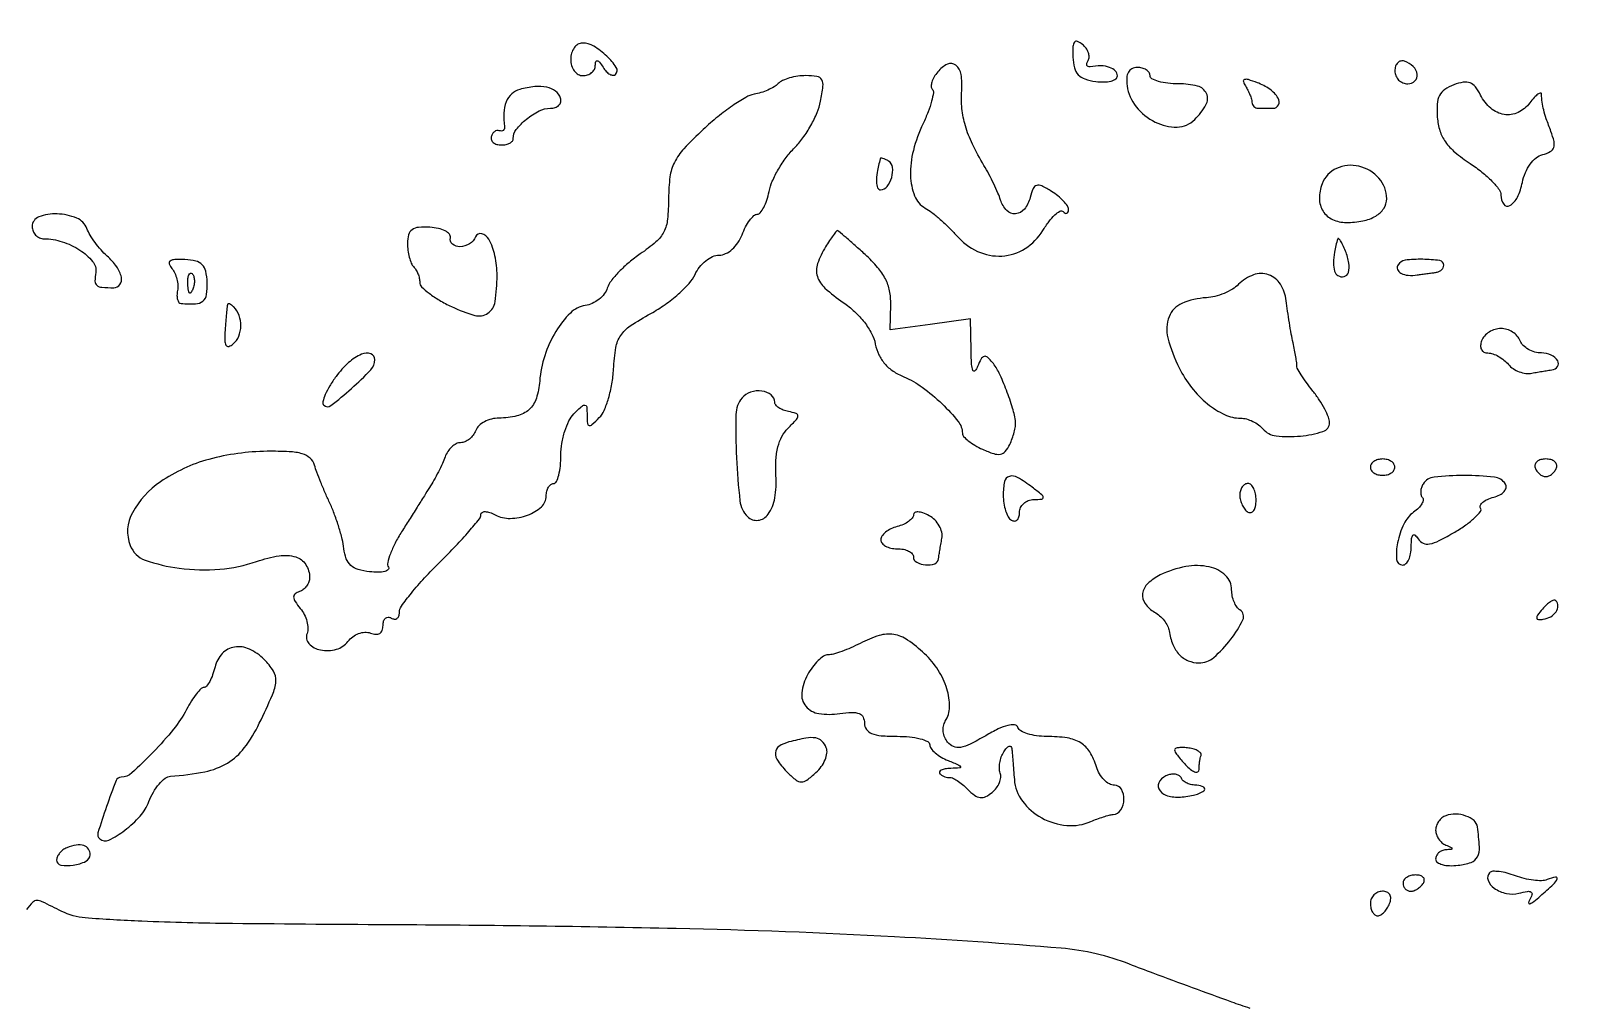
# Model space of a CAD drawing. Extents: x 0 to 5034, y 0 to 2560.
# Drawn here: x 4296.8 to 4486.2, y 2031.4 to 2150.5 of the extents above; entities that cross this region are included whole.
import ezdxf

# ---------------------------------------------------------------- set-up
doc = ezdxf.new("R2010")
doc.units = 0

msp = doc.modelspace()

# ---------------------------------------------------------------- linework, layer by layer
for points in [[(4084.731077, 2269.263702, 0.000011), (4132.120882, 2268.843403, 0.002588)], [(4648.5, 2283.373692, 0.000016), (4598.885535, 2284.40156, 0.000141)], [(4390.946199, 2185.000629, 0.00002), (4401.66875, 2184.9926, 0.000021), (4414.17023, 2184.984269, 0.00002), (4427, 2184.976768, -0.002413)], [(4446.25, 2030.637883, -0.007658), (4444.010667, 2031.412003, -0.00097), (4439.209282, 2033.16512, -0.001148), (4434.399987, 2034.94425, -0.004725), (4431.5, 2036.055955, 0.073094), (4423.11234, 2038.016251, 0.007452), (4402.687696, 2039.422863, 0.008122), (4375.91387, 2040.430393, 0.004061), (4342.026457, 2040.879356, -0.001358), (4321.535163, 2041.040039, -0.007372), (4310.427666, 2041.321135, -0.010162), (4303.485391, 2041.740744, -0.095803), (4300.622819, 2042.538276, 0.003538), (4298.236869, 2043.707532, 0.100274), (4297.573269, 2043.876062, 0.219172), (4297.077356, 2043.676436, 0.026051), (4296.289893, 2042.75, 0.044068)]]:
    msp.add_lwpolyline(points, format="xyb")
for points in [[(4363, 2147, 0.072314), (4363.111864, 2146.230589, 0.08892), (4363.4375, 2145.583333, 0.10214), (4363.924246, 2145.153209, 0.130775), (4364.5, 2145, 0.081749), (4365.07407, 2145.094491, 0.09112), (4365.563873, 2145.367188, 0.099323), (4365.894248, 2145.773192, 0.118755), (4366.015313, 2146.25, -0.058507), (4366.076499, 2146.721193, -0.409422), (4366.255757, 2146.830501, -0.175945), (4366.531969, 2146.650344, -0.020154), (4366.96094, 2146.02896, 0.046346), (4367.361191, 2145.509544, 0.076578), (4367.794809, 2145.166874, 0.111499), (4368.190625, 2145.047102, 0.21763), (4368.493246, 2145.159913, 0.355673), (4368.581079, 2146.018376, 0.058146), (4367.426536, 2147.395677, 0.053804), (4365.824692, 2148.612119, 0.136332), (4364.428571, 2149, 0.138775), (4363.883803, 2148.845831, 0.100075), (4363.419643, 2148.4125, 0.085667), (4363.107101, 2147.764385, 0.069717)], [(4424.553771, 2147.262988, 0.049883), (4424.743242, 2145.951059, 0.127836), (4425.197494, 2145.114405, 0.125239), (4426.008452, 2144.594702, 0.046937), (4427.334175, 2144.288581, 0.036465), (4428.355482, 2144.226995, 0.059094), (4429.216914, 2144.340248, 0.083015), (4429.800796, 2144.597096, 0.252874), (4430, 2144.96579, 0.199603), (4429.743058, 2145.58378, 0.114409), (4429.045895, 2146.015942, 0.079118), (4427.977302, 2146.198472, 0.04585), (4426.67567, 2146.093644, -0.122521), (4426.408075, 2146.112899, -0.236158), (4426.258962, 2146.260255, -0.161917), (4426.25727, 2146.522401, -0.059817), (4426.41466, 2146.861917, 0.141835), (4426.533868, 2147.289677, 0.083935), (4426.43962, 2147.815109, 0.072039), (4426.151903, 2148.356094, 0.06144), (4425.708586, 2148.826889, 0.071892), (4425.098618, 2149.200182, 0.348233), (4424.732982, 2149.101132, 0.152857), (4424.544445, 2148.55548, 0.018268)], [(4407.970806, 2145.464824, 0.040817), (4407.534122, 2144.841532, 0.05717), (4407.260041, 2144.220009, 0.072166), (4407.176427, 2143.691931, 0.20228), (4407.314654, 2143.352013, -0.240495), (4407.45445, 2142.92061, -0.025969), (4407.228456, 2141.863316, -0.027339), (4406.800314, 2140.559004, -0.018621), (4406.179144, 2139.126178, 0.049352), (4404.989228, 2135.842813, 0.068903), (4404.642239, 2132.742963, 0.087353), (4405.146228, 2130.261547, 0.173188), (4406.449707, 2128.768207, -0.037827), (4407.264041, 2128.227878, -0.015197), (4408.293632, 2127.374943, -0.014936), (4409.351907, 2126.384916, -0.018286), (4410.27737, 2125.396007, 0.105404), (4412.851677, 2123.458982, 0.123561), (4415.845282, 2122.885871, 0.127293), (4418.688183, 2123.796349, 0.115826), (4420.851622, 2125.996409, -0.024635), (4421.598001, 2127.09766, -0.043033), (4422.333348, 2127.917845, -0.05813), (4422.957171, 2128.380122, -0.3389), (4423.336924, 2128.329743, 0.077179), (4423.590698, 2128.144189, 0.217054), (4423.805221, 2128.133493, 0.221863), (4423.950799, 2128.287743, 0.080128), (4424, 2128.592787, 0.150591), (4423.86359, 2129.03543, 0.038442), (4423.38942, 2129.628173, 0.035644), (4422.717044, 2130.252017, 0.029626), (4421.921428, 2130.816996, 0.023527), (4420.72255, 2131.489492, 0.188857), (4420.104198, 2131.545817, 0.227185), (4419.678376, 2131.165305, 0.034755), (4419.304797, 2130.057543, -0.102773), (4418.602788, 2128.642779, -0.20812), (4417.52969, 2128.063514, -0.225335), (4416.441081, 2128.471612, -0.115957), (4415.678279, 2129.75, 0.025201), (4415.362708, 2130.594805, 0.010039), (4414.849302, 2131.720313, 0.009905), (4414.245856, 2132.914636, 0.012287), (4413.635566, 2134, -0.021823), (4412.231153, 2136.613069, -0.04032), (4411.362283, 2138.86036, -0.046835), (4410.946146, 2140.970271, -0.044933), (4410.921456, 2143.150833, 0.058305), (4410.845079, 2145.160072, 0.190058), (4410.184095, 2146.28791, 0.286809), (4409.159703, 2146.397349, 0.106874)], [(4431.187142, 2143.75, 0.134956), (4432.287408, 2141.193746, 0.108668), (4434.623188, 2139.306567, 0.12143), (4437.323476, 2138.698748, 0.193649), (4439.471061, 2139.613918, 0.065817), (4440.847875, 2141.41024, 0.240708), (4440.917528, 2142.799858, 0.230006), (4439.82282, 2143.71502, 0.061114), (4437.5, 2144, -0.027026), (4436.158889, 2144.072542, -0.042582), (4435.028125, 2144.29375, -0.052312), (4434.232098, 2144.614308, -0.277684), (4434, 2145, 0.153984), (4433.879694, 2145.381381, 0.097924), (4433.54091, 2145.70625, 0.080432), (4433.03473, 2145.925465, 0.062123), (4432.437142, 2146, 0.111683), (4431.778247, 2145.850966, 0.155948), (4431.341021, 2145.440128, 0.115237), (4431.142421, 2144.743278, 0.046618)], [(4464, 2145.583333, 0.099038), (4464.120875, 2144.979073, 0.097945), (4464.465104, 2144.465104, 0.097945), (4464.979073, 2144.120875, 0.099038), (4465.583333, 2144, 0.190724), (4466.459866, 2144.346973, 0.244413), (4466.742973, 2145.153639, 0.165501), (4466.250696, 2146.122932, 0.113253), (4465.1875, 2146.770833, 0.134046), (4464.735738, 2146.795817, 0.144529), (4464.348828, 2146.585286, 0.119977), (4464.089234, 2146.158616, 0.077096)], [(4388.428615, 2144.028615, -0.063037), (4387.916323, 2143.63144, -0.028642), (4387.161356, 2143.241923, -0.027803), (4386.307394, 2142.917114, -0.034112), (4385.478615, 2142.714589, 0.089562), (4384.45121, 2142.33942, 0.018882), (4382.832781, 2141.309978, 0.019213), (4381.022263, 2139.954345, 0.017176), (4379.25, 2138.414091, 0.017517), (4376.875329, 2136.04202, 0.071017), (4375.708469, 2134.369367, 0.084969), (4375.16305, 2132.592296, 0.031695), (4374.993167, 2129.978117, -0.024441), (4374.862956, 2127.396689, -0.092796), (4374.411854, 2125.853157, -0.09758), (4373.44563, 2124.618266, -0.028626), (4371.527001, 2123.144281, 0.025477), (4370.160207, 2122.107855, 0.025865), (4368.913145, 2120.94272, 0.026734), (4367.939896, 2119.819932, 0.088578), (4367.486554, 2118.957637, -0.088222), (4367.106787, 2118.234045, -0.060322), (4366.452596, 2117.572497, -0.058798), (4365.637725, 2117.06949, -0.072378), (4364.782729, 2116.813355, 0.160259), (4362.954273, 2115.897457, 0.061556), (4361.177543, 2113.634654, 0.056139), (4359.812106, 2110.661535, 0.061916), (4359.199724, 2107.556018, -0.061074), (4358.787882, 2105.448848, -0.129874), (4357.893456, 2104.063548, -0.126887), (4356.415483, 2103.281368, -0.056965), (4354.218615, 2103.015313, 0.060623), (4353.303373, 2102.897695, 0.05976), (4352.438304, 2102.563873, 0.065188), (4351.750489, 2102.075062, 0.114584), (4351.361626, 2101.5, -0.068294), (4351.046261, 2100.926527, -0.062798), (4350.580169, 2100.440625, -0.0667), (4350.040585, 2100.111604, -0.103964), (4349.509643, 2100, 0.119263), (4348.974506, 2099.870515, 0.066891), (4348.422369, 2099.485938, 0.060729), (4347.937654, 2098.919161, 0.059903), (4347.60065, 2098.25, -0.020661), (4347.268225, 2097.437112, -0.010045), (4346.780576, 2096.426562, -0.009945), (4346.230101, 2095.393471, -0.014144), (4345.697259, 2094.5, 0.000422), (4345.061673, 2093.497823, 0.000155), (4344.164856, 2092.080129, 0.000153), (4343.185725, 2090.530202, 0.000184), (4342.265066, 2089.070653, 0.021802), (4341.477788, 2087.691756, 0.029908), (4340.901477, 2086.385082, 0.030178), (4340.569777, 2085.294473, 0.199716), (4340.65824, 2084.743962, -0.351688), (4340.619938, 2084.433579, -0.132936), (4340.210847, 2084.206179, -0.061901), (4339.414867, 2084.110708, -0.027408), (4338.356415, 2084.173309, -0.042995), (4336.94429, 2084.459286, -0.111723), (4336.043199, 2084.961278, -0.123044), (4335.496853, 2085.768251, -0.058062), (4335.202862, 2087, 0.030327), (4334.991032, 2088.17118, 0.014482), (4334.584953, 2089.646875, 0.014298), (4334.07034, 2091.168675, 0.019743), (4333.516599, 2092.5, -0.006611), (4332.945726, 2093.776887, -0.005701), (4332.379151, 2095.132812, -0.005747), (4331.893428, 2096.374409, -0.016527), (4331.595122, 2097.25, 0.136589), (4331.050173, 2098.106207, 0.11271), (4330.101422, 2098.634437, 0.059846), (4328.509241, 2098.897922, 0.013759), (4325.781385, 2098.944127, 0.063913), (4318.657931, 2097.953119, 0.084469), (4312.724801, 2095.200231, 0.116002), (4309.284314, 2091.408449, 0.222506), (4309.011124, 2087.397899, 0.217802), (4310.848001, 2085.60951, 0.054337), (4315.026477, 2084.61107, 0.051207), (4319.987606, 2084.493682, 0.063707), (4324.5, 2085.436183, -0.043621), (4327.266653, 2086.130744, -0.11394), (4329.299713, 2085.992032, -0.178057), (4330.530242, 2085.061532, -0.14371), (4331, 2083.460889, -0.088314), (4330.906331, 2082.934702, -0.06949), (4330.632812, 2082.42326, -0.06911), (4330.227758, 2082.003739, -0.085276), (4329.75, 2081.745955, 0.087499), (4329.211978, 2081.45258, 0.242335), (4329.040766, 2081.070753, 0.135652), (4329.221194, 2080.532851, 0.024196), (4329.861876, 2079.675356, -0.055866), (4330.342482, 2078.9393, -0.051441), (4330.664288, 2078.094703, -0.054996), (4330.78958, 2077.273278, -0.102327), (4330.681072, 2076.611271, 0.286203), (4330.922637, 2075.362595, 0.159151), (4332.328089, 2074.58281, 0.116815), (4334.279828, 2074.66422, 0.165277), (4335.701956, 2075.64103, -0.074155), (4336.277496, 2076.211999, -0.07), (4337.005538, 2076.603701, -0.074278), (4337.769958, 2076.763076, -0.106315), (4338.451956, 2076.65681, 0.069991), (4339.10544, 2076.506106, 0.158707), (4339.593875, 2076.619384, 0.172867), (4339.895545, 2076.988064, 0.086065), (4340, 2077.590402, -0.067775), (4340.073452, 2078.129793, -0.141436), (4340.29375, 2078.487745, -0.190681), (4340.620215, 2078.611094, -0.135314), (4341, 2078.5, 0.109487), (4341.380945, 2078.367184, 0.182312), (4341.706682, 2078.448037, 0.160659), (4341.925739, 2078.737249, 0.082315), (4342.00147, 2079.190983, -0.156639), (4342.243786, 2079.942589, -0.013728), (4343.470827, 2081.556405, -0.016951), (4345.08677, 2083.430987, -0.01237), (4347.00147, 2085.405288, 0.008355), (4348.916668, 2087.348638, 0.012204), (4350.531682, 2089.128117, 0.007717), (4351.809881, 2090.654471, 0.172097), (4352, 2091.190472, -0.260667), (4352.145601, 2091.45078, -0.143991), (4352.507765, 2091.54899, -0.078577), (4353.070353, 2091.447754, -0.036966), (4353.75, 2091.15335, 0.125299), (4355.589825, 2090.716018, 0.084884), (4357.717994, 2091.11492, 0.094496), (4359.404469, 2092.132926, 0.212954), (4360, 2093.467776, -0.056804), (4360.066798, 2094.053846, -0.076176), (4360.264375, 2094.549909, -0.095277), (4360.556663, 2094.882447, -0.166449), (4360.9, 2095, 0.291074), (4361.248049, 2095.221371, 0.046065), (4361.535625, 2096.019732, 0.038958), (4361.734815, 2097.141105, 0.024485), (4361.8, 2098.471429, -0.040728), (4361.918019, 2099.917899, -0.035712), (4362.27, 2101.393125, -0.037406), (4362.785768, 2102.68299, -0.082746), (4363.4, 2103.542857, -0.009354), (4364.389301, 2104.495821, -0.219302), (4364.75, 2104.613839, -0.359086), (4364.960409, 2104.394995, -0.019067), (4365, 2103.357143, 0.020188), (4365.040594, 2102.35214, 0.337529), (4365.25, 2102.118983, 0.235546), (4365.605859, 2102.219268, 0.012013), (4366.500328, 2103.071756, 0.094828), (4367.095265, 2103.948302, 0.030257), (4367.633275, 2105.437329, 0.028964), (4368.04423, 2107.205895, 0.028584), (4368.250328, 2109.017929, -0.026101), (4368.537683, 2111.661145, -0.107819), (4369.123539, 2113.148244, -0.09922), (4370.300998, 2114.31985, -0.020319), (4372.824235, 2115.847762, 0.028129), (4374.559249, 2116.935748, 0.026515), (4376.197321, 2118.23179, 0.027501), (4377.522549, 2119.535878, 0.077888), (4378.23475, 2120.615875, -0.059374), (4378.788896, 2121.527601, -0.056669), (4379.549555, 2122.299663, -0.061209), (4380.391797, 2122.824609, -0.109203), (4381.185266, 2123, 0.111546), (4381.98685, 2123.181081, 0.070592), (4382.789005, 2123.712723, 0.063381), (4383.49163, 2124.517142, 0.057072), (4384, 2125.5, -0.029396), (4384.429861, 2126.457183, -0.039086), (4384.935591, 2127.265625, -0.043616), (4385.440752, 2127.836606, -0.192141), (4385.850249, 2128, 0.227736), (4386.234315, 2128.1845, 0.048638), (4386.650098, 2128.821999, 0.041763), (4387.029625, 2129.726593, 0.029102), (4387.309659, 2130.798295, -0.054536), (4387.707059, 2132.054621, -0.028022), (4388.457653, 2133.527326, -0.027475), (4389.409647, 2134.973055, -0.037053), (4390.431818, 2136.159091, 0.04085), (4391.459094, 2137.369491, 0.027995), (4392.426012, 2138.890998, 0.028297), (4393.197077, 2140.472816, 0.049938), (4393.622159, 2141.860795, 0.018869), (4393.916693, 2143.689841, 0.16186), (4393.755097, 2144.491097, 0.226434), (4393.176607, 2144.891547, 0.040056), (4391.825, 2145, 0.035799), (4390.825347, 2144.928335, 0.033872), (4389.826999, 2144.714656, 0.035717), (4388.97049, 2144.402032, 0.091258)], [(4356.75, 2143.321113, 0.125735), (4355.770516, 2142.771502, 0.10571), (4355.098067, 2141.785754, 0.08476), (4354.792679, 2140.413053, 0.051644), (4354.881579, 2138.75, -0.103034), (4354.868579, 2138.483506, -0.163194), (4354.744901, 2138.29375, -0.156436), (4354.527132, 2138.21196, -0.092935), (4354.25, 2138.25, 0.132821), (4353.944756, 2138.267618, 0.109702), (4353.646875, 2138.132812, 0.09521), (4353.401988, 2137.863237, 0.0758), (4353.25, 2137.5, 0.15561), (4353.274285, 2137.11967, 0.131639), (4353.514063, 2136.79375, 0.102364), (4353.945009, 2136.574452, 0.066775), (4354.5, 2136.5, 0.050582), (4355.07139, 2136.557953, 0.07271), (4355.548884, 2136.730804, 0.095301), (4355.862818, 2136.985978, 0.188091), (4355.964286, 2137.285714, -0.180488), (4356.317698, 2138.38255, -0.054325), (4357.567588, 2139.652645, -0.053979), (4359.13024, 2140.669805, -0.117833), (4360.511905, 2141, 0.077732), (4361.112891, 2141.094, 0.120501), (4361.558322, 2141.367188, 0.144383), (4361.777647, 2141.77443, 0.132937), (4361.750467, 2142.25, 0.153331), (4361.14491, 2143.088074, 0.107862), (4360.07829, 2143.571973, 0.077684), (4358.586367, 2143.655545, 0.040544)], [(4445.683997, 2143.736527, -0.023538), (4445.985734, 2143.208058, -0.022151), (4446.243168, 2142.642917, -0.02274), (4446.426058, 2142.122037, -0.06805), (4446.484687, 2141.75, 0.098492), (4446.547727, 2141.463747, 0.095889), (4446.715814, 2141.220313, 0.095899), (4446.962579, 2141.057197, 0.098534), (4447.25, 2141), (4448.097917, 2141), (4449.083333, 2141, 0.289883), (4449.741419, 2141.416539, 0.253864), (4449.696029, 2142.240584, 0.100234), (4448.673226, 2143.333981, 0.066254), (4447.14781, 2144.141025, 0.014395), (4446.047495, 2144.512417, 0.142539), (4445.564766, 2144.518966, 0.42284), (4445.433485, 2144.279293, 0.066824)], [(4471.211321, 2143.882469, 0.063385), (4470.114955, 2143.310416, 0.124992), (4469.475321, 2142.57312, 0.102179), (4469.190878, 2141.513451, 0.033674), (4469.205027, 2139.89233, 0.057305), (4469.524808, 2138.234369, 0.078264), (4470.200797, 2136.874182, 0.064841), (4471.368656, 2135.612858, 0.027445), (4473.222864, 2134.233818, -0.02333), (4474.669042, 2133.176603, -0.02981), (4475.890466, 2132.066892, -0.030513), (4476.769277, 2131.049974, -0.164374), (4477, 2130.367114, 0.151256), (4477.346161, 2129.249006, 0.393884), (4478.097497, 2129.081089, 0.150567), (4479.03317, 2130.103071, 0.06134), (4479.632285, 2131.911424, -0.050201), (4479.999315, 2133.107612, -0.058025), (4480.585156, 2134.145307, -0.065096), (4481.317216, 2134.915713, -0.106684), (4482.117148, 2135.320384, 0.059099), (4483.042995, 2135.68358, 0.186175), (4483.470662, 2136.180372, 0.145469), (4483.510652, 2136.924076, 0.032043), (4483.129663, 2138.15896, -0.007229), (4482.563072, 2139.71664, -0.021658), (4482.238003, 2140.80163, -0.028482), (4482.058051, 2141.733118, -0.022881), (4481.968197, 2142.75, 0.446613), (4481.829318, 2142.864237, 0.125779), (4481.536633, 2142.739814, 0.048103), (4481.081547, 2142.31727, 0.01947), (4480.543705, 2141.662134, -0.120429), (4479.096836, 2140.485787, -0.151015), (4477.393824, 2140.240292, -0.140248), (4475.755806, 2141.002008, -0.098908), (4474.504274, 2142.615701, 0.048601), (4473.872726, 2143.623895, 0.137562), (4473.213115, 2144.115668, 0.135076), (4472.386068, 2144.197574, 0.046158)], [(4400.923489, 2134.809017, 0.016663), (4400.569889, 2133.145076, 0.047861), (4400.475124, 2131.969263, 0.088289), (4400.614012, 2131.252307, 0.310247), (4400.981495, 2131, 0.233759), (4401.784685, 2131.39721, 0.095942), (4402.340063, 2132.515478, 0.095519), (4402.439157, 2133.764074, 0.230444), (4401.956326, 2134.526992, 0.025609), (4401.584083, 2134.731495, 0.046182), (4401.258446, 2134.853642, 0.066853), (4401.021062, 2134.885414, 0.344656)], [(4455.082941, 2131.75, 0.092204), (4454.754711, 2129.928982, 0.138722), (4455.199778, 2128.388424, 0.146919), (4456.358696, 2127.367622, 0.108009), (4458.040657, 2127, 0.047621), (4460.082794, 2127.194941, 0.085166), (4461.656242, 2127.787663, 0.114204), (4462.642119, 2128.720209, 0.147498), (4463, 2129.906989, 0.182317), (4462.047857, 2132.431422, 0.156441), (4459.59825, 2133.89674, 0.164657), (4456.847536, 2133.627225, 0.198685)], [(4297, 2126.5, 0.095829), (4297.110747, 2125.92747, 0.097133), (4297.426803, 2125.440625, 0.098663), (4297.898514, 2125.114686, 0.102343), (4298.452947, 2125, -0.079475), (4300.678752, 2124.643961, -0.06531), (4302.850846, 2123.600967, -0.073817), (4304.409736, 2122.218565, -0.217271), (4304.783109, 2120.869847, 0.039233), (4304.698182, 2119.802399, 0.221279), (4304.932634, 2119.297296, 0.158231), (4305.530837, 2119.053621, 0.018243), (4307, 2119, 0.245524), (4307.751789, 2119.392846, 0.20681), (4307.932166, 2120.283218, 0.104485), (4307.361327, 2121.574631, 0.054986), (4306.180589, 2122.882705, -0.030405), (4305.43639, 2123.629959, -0.022491), (4304.704927, 2124.538982, -0.022891), (4304.090002, 2125.463709, -0.046489), (4303.711974, 2126.25, 0.21083), (4302.464506, 2127.534405, 0.087014), (4300.042633, 2128.052687, 0.100416), (4297.818887, 2127.687127, 0.311447)], [(4343, 2124.449688, 0.031927), (4343.055304, 2123.584475, 0.032074), (4343.220312, 2122.7347, 0.033831), (4343.461268, 2122.016158, 0.098872), (4343.75, 2121.583333, -0.06373), (4344.03731, 2121.211691, -0.039129), (4344.279688, 2120.713249, -0.03869), (4344.445001, 2120.173187, -0.054981), (4344.5, 2119.674536, 0.199632), (4344.732694, 2119.114957, 0.031869), (4345.643911, 2118.31751, 0.031074), (4346.902826, 2117.46899, 0.022722), (4348.394166, 2116.682118, 0.041299), (4351.254795, 2115.613467, 0.222417), (4352.851259, 2115.875595, 0.20906), (4353.734696, 2117.290468, 0.036511), (4353.969374, 2120.5, 0.052433), (4353.715636, 2122.913005, 0.07412), (4352.960642, 2124.934069, 0.202478), (4352.087609, 2125.61973, 0.3797), (4351.340536, 2125.25, -0.160131), (4350.606565, 2124.383937, -0.128144), (4349.43019, 2124.026087, -0.188053), (4348.513612, 2124.341431, -0.278462), (4348.25, 2125.125061, 0.241138), (4348.135137, 2125.566452, 0.092465), (4347.61875, 2125.966036, 0.06462), (4346.785243, 2126.265668, 0.039686), (4345.75, 2126.408082, 0.033655), (4344.350508, 2126.394218, 0.136244), (4343.556191, 2126.10606, 0.175242), (4343.13608, 2125.498534, 0.064601)], [(4394.240547, 2124.013569, 0.05542), (4393.250907, 2121.951825, 0.162052), (4393.226803, 2120.395172, 0.134167), (4394.158441, 2118.949874, 0.033441), (4396.391857, 2117.199881, -0.038706), (4397.797489, 2116.074441, -0.040316), (4398.992153, 2114.759977, -0.04334), (4399.872479, 2113.387981, -0.071736), (4400.33131, 2112.09345, 0.060861), (4400.762674, 2110.787251, 0.068908), (4401.483462, 2109.682614, 0.066026), (4402.506003, 2108.779973, 0.049701), (4403.829307, 2108.070703, -0.060209), (4406.088144, 2106.798378, -0.033564), (4408.50585, 2104.760541, -0.030457), (4410.485891, 2102.602683, -0.172058), (4411, 2101.152909, 0.190732), (4411.155551, 2100.75997, 0.03695), (4411.728776, 2100.233342, 0.034539), (4412.530966, 2099.684369, 0.025896), (4413.480938, 2099.190639, 0.025746), (4414.837327, 2098.655088, 0.125779), (4415.653521, 2098.594314, 0.1755), (4416.250833, 2098.939001, 0.06204), (4416.79715, 2099.780124, 0.025025), (4417.108366, 2100.511995, 0.023324), (4417.353172, 2101.288536, 0.024016), (4417.505059, 2101.998611, 0.069503), (4417.517055, 2102.5, 0.044219), (4417.161585, 2104.224856, 0.019382), (4416.403885, 2106.434211, 0.018945), (4415.498457, 2108.534487, 0.057856), (4414.674705, 2109.84695, 0.040795), (4414.078985, 2110.476718, 0.25575), (4413.662778, 2110.574549, 0.206903), (4413.294033, 2110.277608, 0.02748), (4412.867379, 2109.34695, -0.086211), (4412.544889, 2108.81728, -0.560312), (4412.297427, 2108.859646, -0.081516), (4412.133649, 2109.602091, -0.00904), (4412.070285, 2111.343838), (4412, 2115.187676), (4407.064467, 2114.508867), (4402.128934, 2113.830057), (4402.218436, 2116.977952, 0.056034), (4402.080291, 2118.628003, 0.069892), (4401.575076, 2120.079102, 0.059844), (4400.617013, 2121.497268, 0.02925), (4399.092251, 2123.062923, 0.002864), (4397.845312, 2124.188794, 0.004541), (4396.763087, 2125.137234, 0.00122), (4395.813235, 2125.950507, 0.178265), (4395.678829, 2126, 0.235272), (4395.56378, 2125.942692, 0.004958), (4395.174768, 2125.416486, 0.010415), (4394.730317, 2124.774931, 0.006695)], [(4456.993774, 2125, 0.025368), (4456.604648, 2123.373613, 0.047516), (4456.48432, 2122.027565, 0.063656), (4456.617823, 2121.029302, 0.191577), (4457.019968, 2120.487659, 0.204716), (4457.794598, 2120.370805, 0.260322), (4458.308167, 2120.862331, 0.120045), (4458.375925, 2122.008647, 0.050687), (4457.945153, 2123.5, 0.014061), (4457.625703, 2124.233788, 0.031637), (4457.333795, 2124.765625, 0.062942), (4457.11314, 2125.032464, 0.55915)], [(4314.120678, 2121.354593, -0.06563), (4314.481008, 2120.781961, -0.045437), (4314.736364, 2120.059549, -0.045562), (4314.856367, 2119.305861, -0.067617), (4314.810873, 2118.639766, 0.046924), (4314.746882, 2118.057395, 0.07205), (4314.811632, 2117.555045, 0.09901), (4314.988083, 2117.207173, 0.207084), (4315.25, 2117.065577, 0.031946), (4317.020482, 2117.024239, 0.1619), (4317.9315, 2117.368753, 0.188991), (4318.37567, 2118.154201, 0.046242), (4318.449324, 2119.666303, 0.043511), (4318.270059, 2121.029906, 0.14024), (4317.838732, 2121.82635, 0.143051), (4317.057346, 2122.265083, 0.045956), (4315.726107, 2122.446706, 0.019841), (4314.486986, 2122.451752, 0.141369), (4313.922603, 2122.266923, 0.339832), (4313.805552, 2121.911645, 0.089188)], [(4464.388197, 2121.819098, 0.233763), (4464.334356, 2121.249818, 0.180956), (4464.752215, 2120.776283, 0.103157), (4465.630687, 2120.519722, 0.057389), (4466.75, 2120.560134, -0.001731), (4467.30154, 2120.641957, -0.001195), (4467.926562, 2120.730946, -0.001204), (4468.527973, 2120.813631, -0.002466), (4469, 2120.875, 0.070838), (4469.38217, 2120.979041, 0.078057), (4469.70625, 2121.183594, 0.087426), (4469.923967, 2121.454173, 0.126455), (4470, 2121.75, 0.373505), (4469.502223, 2122.323398, 0.032173), (4467.40945, 2122.484094, 0.032613), (4465.251931, 2122.369875, 0.228646)], [(4316.683114, 2118.8125, -0.054073), (4316.461564, 2118.395823, -0.470617), (4316.279315, 2118.37858, -0.168741), (4316.137993, 2118.670344, -0.018894), (4316.078947, 2119.416667, -0.028489), (4316.089945, 2120.112848, -0.077125), (4316.200665, 2120.592839, -0.208169), (4316.385309, 2120.77538, -0.296942), (4316.604167, 2120.729167, -0.126455), (4316.797407, 2120.402231, -0.060344), (4316.876576, 2119.916927, -0.05415), (4316.839148, 2119.359369, -0.051402)], [(4444.845, 2119.416429, -0.061325), (4444.08915, 2118.826288, -0.036126), (4443.0651, 2118.308442, -0.035632), (4441.950074, 2117.933072, -0.050262), (4440.914531, 2117.773325, 0.087554), (4437.907905, 2117.077961, 0.20227), (4436.325234, 2115.444797, 0.158851), (4436.18048, 2112.838097, 0.05083), (4437.569099, 2109.161944, 0.050984), (4439.092896, 2106.756216, 0.054691), (4441.04051, 2104.770746, 0.060635), (4443.137509, 2103.442477, 0.111333), (4445.100062, 2103, -0.06677), (4445.813069, 2102.904359, -0.044499), (4446.58682, 2102.616978, -0.04434), (4447.301408, 2102.195227, -0.064155), (4447.837255, 2101.696096, 0.194791), (4449.442948, 2100.832804, 0.050949), (4452.426609, 2100.812717, 0.05269), (4455.193723, 2101.37468, 0.327275), (4456, 2102.474547, 0.098562), (4455.870522, 2103.124999, 0.023676), (4455.399329, 2104.12504, 0.023407), (4454.737875, 2105.24248, 0.021314), (4453.955163, 2106.329872, -0.010764), (4453.176412, 2107.364994, -0.015076), (4452.529432, 2108.324389, -0.011334), (4452.040282, 2109.139499, -0.159734), (4451.973086, 2109.469229, 0.060926), (4451.971129, 2109.798184, 0.007513), (4451.868866, 2110.510056, 0.008789), (4451.7192, 2111.355166, 0.007162), (4451.530164, 2112.254498, -0.010115), (4451.312429, 2113.32164, -0.004887), (4451.074786, 2114.695598, -0.004844), (4450.854922, 2116.132782, -0.006937), (4450.690046, 2117.411369, 0.112582), (4449.976735, 2119.43694, 0.17102), (4448.526987, 2120.583671, 0.169959), (4446.671323, 2120.572083, 0.111066)], [(4320.918758, 2116.916667, 0.024045), (4320.878195, 2116.637873, 0.001599), (4320.802878, 2115.832151, 0.002306), (4320.720562, 2114.870591, 0.001722), (4320.638355, 2113.809804, 0.01861), (4320.591671, 2112.537714, 0.131651), (4320.750592, 2111.945874, 0.350155), (4321.089292, 2111.813319, 0.09835), (4321.6247, 2112.103492, 0.123179), (4322.315418, 2113.044984, 0.093317), (4322.57309, 2114.304911, 0.091104), (4322.356104, 2115.599477, 0.109844), (4321.695611, 2116.637722, 0.034396), (4321.422791, 2116.875383, 0.07593), (4321.180471, 2117.006602, 0.152378), (4321.009574, 2117.013835, 0.287041)], [(4474.638374, 2112.5, 0.073508), (4474.505055, 2111.902848, 0.137726), (4474.603008, 2111.421671, 0.162483), (4474.919149, 2111.112601, 0.113468), (4475.40894, 2111, -0.083835), (4476.009091, 2110.89866, -0.043875), (4476.702225, 2110.587251, -0.042022), (4477.375591, 2110.132539, -0.050075), (4477.921243, 2109.594896, 0.07391), (4478.493937, 2109.081844, 0.056159), (4479.246054, 2108.699065, 0.056758), (4480.054546, 2108.496772, 0.080682), (4480.793688, 2108.518385, -0.0034), (4481.501964, 2108.649793, -0.003299), (4482.219083, 2108.772928, -0.003256), (4482.851167, 2108.87295, -0.012191), (4483.25, 2108.923489, 0.218509), (4483.938906, 2109.328909, 0.298824), (4483.958406, 2110.028459, 0.148322), (4483.149536, 2110.742788, 0.107641), (4481.968615, 2111, -0.068006), (4481.149006, 2111.111994, -0.06271), (4480.364866, 2111.440625, -0.06668), (4479.732868, 2111.926359, -0.104363), (4479.361626, 2112.5, 0.093208), (4479.008218, 2113.073477, 0.06679), (4478.430462, 2113.559375, 0.064917), (4477.72579, 2113.88787, 0.076792), (4477, 2114, 0.076792), (4476.27421, 2113.88787, 0.064917), (4475.569538, 2113.559375, 0.06679), (4474.991782, 2113.073477, 0.093208)], [(4334.241691, 2108.113034, 0.022978), (4333.469443, 2106.961381, 0.034893), (4332.918444, 2105.889923, 0.038034), (4332.620308, 2105.017223, 0.265636), (4332.7343, 2104.599033, 0.378337), (4333.60573, 2104.544925, 0.016731), (4336.125718, 2106.645322, 0.019509), (4338.494665, 2108.93007, 0.19348), (4339, 2110.187091, 0.323754), (4338.484083, 2110.900351, 0.184406), (4337.36937, 2110.848663, 0.082604), (4335.771926, 2109.811439, 0.048398)], [(4383.991384, 2105.489619, 0.170113), (4383.242797, 2103.474734, 0.016327), (4383.31678, 2098.163065, 0.016332), (4383.737273, 2092.867618, 0.169984), (4384.670047, 2090.929953, 0.23188), (4385.971461, 2090.484633, 0.212809), (4387.188175, 2091.222886, 0.10994), (4388.008357, 2093.235, 0.05681), (4388.157269, 2095.961512, -0.028288), (4388.152687, 2097.891117, -0.048733), (4388.395055, 2099.477836, -0.058738), (4388.887748, 2100.762159, -0.075582), (4389.63636, 2101.779196, 0.01019), (4390.667205, 2102.852925, 0.183), (4390.842483, 2103.288409, 0.333166), (4390.631489, 2103.582374, 0.0287), (4389.678593, 2103.823324, -0.04454), (4389.036259, 2104.007549, -0.057434), (4388.493087, 2104.292455, -0.069562), (4388.122289, 2104.6288, -0.175566), (4388, 2104.966335, 0.232285), (4387.561944, 2105.858387, 0.132783), (4386.429141, 2106.329107, 0.110882), (4385.045, 2106.202722, 0.142491)], [(4461, 2097, 0.148195), (4461.115568, 2096.618646, 0.098894), (4461.440625, 2096.29375, 0.082425), (4461.926543, 2096.074694, 0.064853), (4462.5, 2096, 0.064853), (4463.073457, 2096.074694, 0.082425), (4463.559375, 2096.29375, 0.098894), (4463.884432, 2096.618646, 0.148195), (4464, 2097, 0.148195), (4463.884432, 2097.381354, 0.098894), (4463.559375, 2097.70625, 0.082425), (4463.073457, 2097.925306, 0.064853), (4462.5, 2098, 0.064853), (4461.926543, 2097.925306, 0.082425), (4461.440625, 2097.70625, 0.098894), (4461.115568, 2097.381354, 0.148195)], [(4481.191667, 2096.925, 0.073624), (4481.399741, 2096.514089, 0.066918), (4481.723802, 2096.165781, 0.070382), (4482.110048, 2095.930417, 0.102038), (4482.5, 2095.85, 0.102038), (4482.889952, 2095.930417, 0.070382), (4483.276198, 2096.165781, 0.066918), (4483.600259, 2096.514089, 0.073624), (4483.808333, 2096.925, 0.159683), (4483.810399, 2097.333474, 0.143818), (4483.571823, 2097.684219, 0.107546), (4483.111023, 2097.920344, 0.064908), (4482.5, 2098, 0.064908), (4481.888977, 2097.920344, 0.107546), (4481.428177, 2097.684219, 0.143818), (4481.189601, 2097.333474, 0.159683)], [(4416, 2093.559017, 0.037634), (4416.073842, 2092.57934, 0.041396), (4416.29375, 2091.653525, 0.045439), (4416.615492, 2090.906663, 0.130646), (4417, 2090.5, 0.139169), (4417.379648, 2090.392057, 0.191142), (4417.70625, 2090.521475, 0.138808), (4417.926733, 2090.889346, 0.066118), (4418, 2091.440983, -0.11088), (4418.134093, 2092.038223, -0.098136), (4418.514063, 2092.551381, -0.092904), (4419.081781, 2092.901417, -0.087488), (4419.75, 2093.031803, 0.019471), (4420.742426, 2093.088541, 0.423232), (4420.90688, 2093.294418, 0.194392), (4420.720677, 2093.626734, 0.007128), (4419.55887, 2094.531803, 0.028077), (4417.76425, 2095.737099, 0.203258), (4416.756048, 2095.873247, 0.283524), (4416.168102, 2095.243933, 0.049761)], [(4445, 2093.559017, 0.061875), (4445.074167, 2092.961978, 0.051278), (4445.29375, 2092.359775, 0.053305), (4445.617164, 2091.842344, 0.08825), (4446, 2091.5, 0.202618), (4446.378123, 2091.441401, 0.181468), (4446.70625, 2091.66835, 0.104212), (4446.928459, 2092.195401, 0.047867), (4447, 2092.940983, 0.0466), (4446.926392, 2093.729059, 0.066561), (4446.70625, 2094.395164, 0.086673), (4446.381985, 2094.844577, 0.195654), (4446, 2095, 0.142666), (4445.61866, 2094.888931, 0.09965), (4445.29375, 2094.576711, 0.08433), (4445.074854, 2094.109818, 0.067639)], [(4467.458881, 2094.933469, 0.060569), (4467.250453, 2094.482081, 0.066715), (4467.165079, 2094.008507, 0.075779), (4467.210139, 2093.585572, 0.132769), (4467.384321, 2093.282346, -0.248414), (4467.48138, 2092.966825, -0.088193), (4467.30768, 2092.51154, -0.061904), (4466.898393, 2091.988569, -0.037949), (4466.3025, 2091.479243, 0.124888), (4465.104281, 2090.030212, 0.05982), (4464.332815, 2087.725029, 0.072845), (4464.214514, 2085.688315, 0.388836), (4464.96579, 2085, 0.203547), (4465.36226, 2085.168377, 0.082971), (4465.700699, 2085.660937, 0.063531), (4465.93347, 2086.3887, 0.043995), (4466.015313, 2087.25, -0.017024), (4466.056865, 2088.266622, -0.165504), (4466.223437, 2088.657407, -0.428776), (4466.479425, 2088.665013, -0.056353), (4466.860089, 2088.192141, 0.150995), (4467.466988, 2087.674835, 0.149362), (4468.262766, 2087.587256, 0.071766), (4469.43318, 2087.988422, 0.014889), (4471.343288, 2089.040039, 0.02059), (4472.708567, 2089.923289, 0.033423), (4473.780606, 2090.794139, 0.036577), (4474.483281, 2091.550468, 0.317324), (4474.50976, 2091.984208, -0.253632), (4474.490245, 2092.327499, -0.109475), (4474.779381, 2092.701524, -0.070245), (4475.346358, 2093.05256, -0.039605), (4476.111863, 2093.319002, 0.054839), (4476.863447, 2093.606496, 0.09298), (4477.393794, 2094.01839, 0.133763), (4477.62351, 2094.483116, 0.188876), (4477.541599, 2094.932692, 0.231985), (4476.195593, 2095.779041, 0.02634), (4472.500209, 2095.974134, 0.026339), (4468.804807, 2095.779619, 0.232026)], [(4405, 2091.151815, -0.176888), (4404.857681, 2090.762119, -0.061565), (4404.4125, 2090.349453, -0.051816), (4403.765421, 2089.978101, -0.040443), (4403, 2089.710251, 0.048178), (4402.234879, 2089.429173, 0.057927), (4401.5875, 2089.019623, 0.068086), (4401.146168, 2088.550651, 0.156018), (4401, 2088.09362, 0.177236), (4401.152739, 2087.676265, 0.092449), (4401.5875, 2087.321251, 0.072558), (4402.234809, 2087.0809, 0.052716), (4403, 2087, -0.048028), (4403.765418, 2086.926307, -0.068025), (4404.4125, 2086.70625, -0.088204), (4404.848523, 2086.381882, -0.191087), (4405, 2086, 0.278083), (4405.399599, 2085.337073, 0.101545), (4406.494724, 2085.018036, 0.104113), (4407.60952, 2085.159696, 0.291689), (4408.076511, 2085.75, -0.012206), (4408.127417, 2086.151633, -0.003145), (4408.229442, 2086.797065, -0.003199), (4408.355187, 2087.531965, -0.003251), (4408.489684, 2088.261285, 0.10446), (4408.475204, 2089.011523, 0.072026), (4408.16586, 2089.806095, 0.068077), (4407.619667, 2090.523065, 0.073241), (4406.913172, 2091.046469, 0.033951), (4406.162409, 2091.384914, 0.075301), (4405.549375, 2091.512585, 0.142571), (4405.157998, 2091.421679, 0.271205)], [(4435.25, 2083.779505, 0.077038), (4433.733612, 2082.735071, 0.167574), (4433.086958, 2081.498447, 0.197045), (4433.386927, 2080.269226, 0.108455), (4434.562783, 2079.224803, -0.055864), (4435.176661, 2078.784863, -0.044826), (4435.729753, 2078.188506, -0.046371), (4436.144698, 2077.534689, -0.080892), (4436.340903, 2076.925113, 0.058495), (4436.792761, 2075.272034, 0.091609), (4437.58154, 2074.031597, 0.105431), (4438.668839, 2073.26905, 0.10072), (4439.990923, 2073, 0.17966), (4441.797709, 2073.67087, 0.050189), (4443.908647, 2075.894319, 0.054475), (4445.374831, 2078.284071, 0.381746), (4445.018103, 2079.488811, -0.105363), (4444.627839, 2079.862366, -0.051391), (4444.299068, 2080.471936, -0.047755), (4444.075472, 2081.203821, -0.050308), (4444, 2081.952028, 0.205685), (4443.234824, 2083.733404, 0.139259), (4441.250476, 2084.773129, 0.097896), (4438.373753, 2084.803981, 0.066329)], [(4482.086693, 2079.604459, 0.015839), (4481.501728, 2078.85237, 0.180681), (4481.402483, 2078.496362, 0.378117), (4481.587372, 2078.319873, 0.046255), (4482.194193, 2078.352238, 0.094672), (4483.097475, 2078.666194, 0.113209), (4483.755961, 2079.278101, 0.148136), (4483.978316, 2079.990705, 0.201077), (4483.725834, 2080.607499, 0.271866), (4483.471277, 2080.67372, 0.068292), (4483.062493, 2080.4947, 0.050816), (4482.577833, 2080.125732, 0.03147)], [(4398.468625, 2075.399344, -0.016571), (4397.346726, 2074.8637, -0.017236), (4396.206291, 2074.411057, -0.017191), (4395.196286, 2074.088654, -0.06876), (4394.554673, 2074, 0.147759), (4393.996128, 2073.831256, 0.046161), (4393.307702, 2073.275639, 0.04157), (4392.612994, 2072.477787, 0.035494), (4392.018244, 2071.534089, 0.092609), (4391.321703, 2069.334708, 0.207213), (4391.807518, 2067.686454, 0.184179), (4393.413492, 2066.785503, 0.073306), (4395.981019, 2066.783906, -0.02467), (4397.471275, 2066.928011, -0.104607), (4398.350885, 2066.784808, -0.186318), (4398.82518, 2066.35325, -0.116556), (4399, 2065.613499, 0.153055), (4399.237746, 2064.855025, 0.145994), (4399.869771, 2064.350844, 0.076609), (4401.040892, 2064.076025, 0.019396), (4403, 2064, -0.02437), (4404.532891, 2063.925244, -0.038791), (4405.825, 2063.696784, -0.045775), (4406.745431, 2063.367011, -0.291694), (4407, 2062.967776, 0.164775), (4407.155651, 2062.508286, 0.051767), (4407.660937, 2061.973103, 0.045335), (4408.388885, 2061.453334, 0.036836), (4409.25, 2061.031162, -0.004524), (4410.582498, 2060.481509, -0.212831), (4410.777559, 2060.272591, -0.492934), (4410.676723, 2060.120099, -0.009382), (4409.583333, 2060.063386, 0.029851), (4408.886799, 2059.998602, 0.074935), (4408.401042, 2059.847266, 0.182132), (4408.205954, 2059.641544, 0.304948), (4408.25, 2059.416667, 0.056381), (4408.519015, 2059.20233, 0.047939), (4408.843824, 2059.039658, 0.050218), (4409.172758, 2058.949278, 0.089686), (4409.452381, 2058.952381, -0.167068), (4409.786498, 2058.904925, -0.028306), (4410.350839, 2058.575203, -0.028225), (4410.995091, 2058.093727, -0.021795), (4411.64166, 2057.501197, 0.038894), (4412.497743, 2056.768861, 0.127124), (4413.185157, 2056.49668, 0.146873), (4413.85813, 2056.610499, 0.058447), (4414.651455, 2057.125696, 0.059643), (4415.168152, 2057.670499, 0.061603), (4415.535081, 2058.316238, 0.068307), (4415.70467, 2058.960796, 0.122427), (4415.638029, 2059.500898, -0.086531), (4415.5292, 2060.05548, -0.047316), (4415.58018, 2060.748591, -0.045285), (4415.769381, 2061.464159, -0.053894), (4416.077207, 2062.090684, -0.034678), (4416.427661, 2062.567629, -0.11938), (4416.735663, 2062.792263, -0.304833), (4416.949248, 2062.749131, -0.172559), (4417.065929, 2062.5, -0.003592), (4417.115759, 2061.942043, -0.000761), (4417.194145, 2060.968763, -0.000797), (4417.281508, 2059.84009, -0.000756), (4417.366823, 2058.691535, 0.143984), (4418.355618, 2056.053638, 0.106719), (4420.722691, 2054.004501, 0.103322), (4423.795684, 2053.070782, 0.126624), (4426.747764, 2053.555787, -0.014578), (4427.490973, 2053.857462, -0.013218), (4428.275008, 2054.126015, -0.013368), (4428.989373, 2054.328986, -0.040711), (4429.486305, 2054.413633, 0.235216), (4430.404086, 2054.975543, 0.129812), (4430.803489, 2056.261209, 0.141814), (4430.50175, 2057.501082, 0.268787), (4429.640712, 2058, -0.13028), (4429.012603, 2058.166486, -0.069259), (4428.370882, 2058.660937, -0.061458), (4427.813226, 2059.389586, -0.057057), (4427.432606, 2060.25, 0.05999), (4426.608657, 2062.083548, 0.120376), (4425.497142, 2063.20316, 0.101553), (4423.858896, 2063.795629, 0.034956), (4421.333333, 2063.984687, -0.03233), (4420.094237, 2064.070909, -0.042654), (4418.989649, 2064.317181, -0.048829), (4418.155297, 2064.672107, -0.189538), (4417.80164, 2065.095079, 0.298307), (4417.405128, 2065.408728, 0.085674), (4416.586155, 2065.341837, 0.050116), (4415.391675, 2064.902329, 0.020083), (4413.855533, 2064.077268, -0.015661), (4411.945345, 2063.029447, -0.074644), (4410.767357, 2062.637253, -0.142231), (4409.919464, 2062.731059, -0.121929), (4409.194429, 2063.265728, -0.077861), (4408.840916, 2063.859082, -0.06779), (4408.664244, 2064.561131, -0.070091), (4408.684402, 2065.261066, -0.096505), (4408.906173, 2065.848184, 0.136325), (4409.416577, 2067.605984, 0.077277), (4409.099226, 2069.81583, 0.067929), (4408.039647, 2072.110843, 0.062187), (4406.377013, 2074.11554, 0.038018), (4404.28948, 2075.797405, 0.110765), (4402.581561, 2076.482662, 0.116265), (4400.794764, 2076.356374, 0.04416)], [(4319.410644, 2072.5, -0.025531), (4319.117625, 2071.542436, -0.036803), (4318.755233, 2070.734375, -0.040681), (4318.37967, 2070.156709, -0.2323), (4318.060572, 2070, 0.201907), (4317.69915, 2069.84785, 0.026134), (4317.133401, 2069.204917, 0.027111), (4316.515176, 2068.330022, 0.019525), (4315.91898, 2067.293333, -0.049531), (4314.338256, 2064.890306, -0.021963), (4311.819164, 2062.045465, -0.015883), (4309.199692, 2059.503567, -0.186779), (4307.89869, 2059, 0.30999), (4307.277359, 2058.573836, 0.00883), (4306.111721, 2055.387995, 0.008926), (4305.060473, 2052.164445, 0.299271), (4305.277105, 2051.422789, 0.29771), (4306.399386, 2051.280256, 0.049283), (4308.350338, 2052.478727, 0.049042), (4310.23404, 2054.22431, 0.09138), (4311.306062, 2055.999894, -0.040355), (4311.85244, 2057.155704, -0.046652), (4312.55549, 2058.149944, -0.052672), (4313.301715, 2058.854696, -0.146598), (4313.969238, 2059.106299, 0.031172), (4318.169604, 2059.662517, 0.086382), (4320.942443, 2060.726265, 0.097809), (4322.993332, 2062.57517, 0.047509), (4324.836644, 2065.600664, 0.009791), (4326.448628, 2069.090866, 0.084605), (4326.861697, 2070.748042, 0.157843), (4326.559615, 2071.995256, 0.058734), (4325.428571, 2073.428571, 0.088479), (4323.616909, 2074.69181, 0.147428), (4321.789694, 2074.948659, 0.170152), (4320.30394, 2074.155854, 0.125058)], [(4389.75, 2063.310674, 0.081491), (4388.521117, 2062.764491, 0.243477), (4388.083753, 2061.986755, 0.167846), (4388.404392, 2060.942726, 0.038728), (4389.618854, 2059.524003, 0.028588), (4390.618323, 2058.632728, 0.171049), (4391.2678, 2058.408627, 0.159557), (4391.939486, 2058.633462, 0.024032), (4393.051415, 2059.54653, 0.05332), (4393.704993, 2060.278775, 0.056594), (4394.173853, 2061.118782, 0.063339), (4394.399438, 2061.935437, 0.128045), (4394.325572, 2062.593956, 0.106453), (4393.790471, 2063.413347, 0.157482), (4393.030393, 2063.797317, 0.085655), (4391.833255, 2063.778741, 0.017302)], [(4437, 2062.340088, 0.145537), (4437.079911, 2062.071362, 0.017384), (4437.440625, 2061.558383, 0.019551), (4437.925561, 2060.966873, 0.014898), (4438.5, 2060.357143, 0.034046), (4439.077063, 2059.853737, 0.093008), (4439.559375, 2059.6125, 0.226652), (4439.862545, 2059.663753, 0.244067), (4440, 2059.928571, -0.019971), (4440.018308, 2060.386759, -0.015992), (4440.073438, 2060.877577, -0.016281), (4440.153867, 2061.328802, -0.038976), (4440.25, 2061.654671, 0.259892), (4440.210997, 2061.924123, 0.093387), (4439.9125, 2062.19248, 0.06305), (4439.402477, 2062.420312, 0.03713), (4438.75, 2062.566187, 0.025603), (4438.079176, 2062.629792, 0.042984), (4437.514063, 2062.605719, 0.055727), (4437.117901, 2062.508845, 0.314722)], [(4436.25, 2059.266667, 0.138694), (4435.195041, 2058.530383, 0.285907), (4435.070662, 2057.570638, 0.204158), (4435.945789, 2056.77167, 0.095515), (4437.492767, 2056.543079, 0.042404), (4439.303847, 2056.7771, 0.09022), (4440.604084, 2057.31646, 0.549348), (4440.600985, 2057.75573, 0.140681), (4439.75, 2058, -0.049898), (4439.119633, 2058.063065, -0.054552), (4438.533854, 2058.249688, -0.061573), (4438.076085, 2058.524342, -0.134215), (4437.833333, 2058.85, 0.140992), (4437.610304, 2059.14104, 0.095154), (4437.230729, 2059.323021, 0.081199), (4436.752755, 2059.368701, 0.066835)], [(4470.25, 2054.269359, 0.086814), (4469.772217, 2054.002848, 0.068539), (4469.367188, 2053.569749, 0.0684), (4469.093612, 2053.042288, 0.085679), (4469, 2052.5, 0.084643), (4469.093338, 2051.952585, 0.064977), (4469.367188, 2051.41017, 0.064791), (4469.772113, 2050.954689, 0.08298), (4470.25, 2050.662281, -0.009076), (4470.909806, 2050.382013, -0.295955), (4471, 2050.242982, -0.382689), (4470.903389, 2050.135242, -0.011437), (4470.25, 2050.078947, 0.082615), (4469.772563, 2049.968201, 0.087462), (4469.367188, 2049.709929, 0.093843), (4469.095558, 2049.346555, 0.114186), (4469, 2048.933578, 0.249719), (4469.204679, 2048.549316, 0.081602), (4469.807813, 2048.273366, 0.058686), (4470.696507, 2048.139948, 0.036601), (4471.75, 2048.183578, 0.055095), (4473.340135, 2048.546913, 0.194652), (4474.113106, 2049.223785, 0.131661), (4474.365896, 2050.437925, 0.020635), (4474.125, 2052.893011, 0.184401), (4473.701436, 2053.661427, 0.090503), (4472.718407, 2054.226625, 0.079406), (4471.460122, 2054.459247, 0.090232)], [(4301.25, 2050.333333, 0.062713), (4300.772044, 2050.068633, 0.060193), (4300.367188, 2049.690507, 0.065041), (4300.092537, 2049.261431, 0.110315), (4300, 2048.847116, 0.363882), (4300.528336, 2048.217269, 0.08175), (4302.039808, 2048.199573, 0.072691), (4303.585295, 2048.671824, 0.280215), (4304.114611, 2049.475, 0.159941), (4303.91147, 2050.179017, 0.17206), (4303.335836, 2050.600401, 0.114685), (4302.411069, 2050.658504, 0.053772)], [(4475.611499, 2047.278165, 0.297061), (4475.416937, 2046.355756, 0.1482), (4476.183863, 2045.375487, 0.100382), (4477.664102, 2044.727633, 0.117596), (4479.19314, 2044.760758, -0.02032), (4480.24368, 2044.990327, -0.191903), (4480.686636, 2044.898371, -0.343072), (4480.794864, 2044.578156, -0.04925), (4480.484478, 2043.907524, 0.133012), (4480.393074, 2043.573907, 0.523262), (4480.537509, 2043.47305, 0.076653), (4481.034138, 2043.749279, 0.014856), (4481.828106, 2044.404988, 0.007542), (4483.448651, 2045.870213, 0.106698), (4483.892945, 2046.508596, 0.60427), (4483.706834, 2046.733323, 0.039625), (4482.672449, 2046.427801, -0.090155), (4481.9863, 2046.29827, -0.03155), (4480.980038, 2046.355002, -0.030118), (4479.856526, 2046.559001, -0.030882), (4478.775271, 2046.895342, 0.02601), (4477.747848, 2047.225942, 0.034736), (4476.785942, 2047.410796, 0.037236), (4476.002844, 2047.446829, 0.191527)], [(4465, 2046, 0.092995), (4465.071618, 2045.618268, 0.096318), (4465.276414, 2045.29375, 0.099231), (4465.581949, 2045.076556, 0.105429), (4465.940983, 2045, 0.089642), (4466.346558, 2045.073302, 0.053229), (4466.7871, 2045.29375, 0.051032), (4467.193797, 2045.617485, 0.06081), (4467.5, 2046, 0.139169), (4467.607943, 2046.379648, 0.191142), (4467.478525, 2046.70625, 0.138808), (4467.110654, 2046.926733, 0.066118), (4466.559017, 2047, 0.062283), (4465.962904, 2046.925455, 0.080552), (4465.457961, 2046.70625, 0.097988), (4465.120018, 2046.381379, 0.153634)], [(4461, 2043.5, 0.057609), (4461.066322, 2042.926285, 0.076852), (4461.262322, 2042.440625, 0.095748), (4461.552359, 2042.115158, 0.164455), (4461.893011, 2042, 0.13875), (4462.276919, 2042.108626, 0.061199), (4462.692784, 2042.440625, 0.053891), (4463.075237, 2042.926204, 0.048303), (4463.361626, 2043.5, 0.075244), (4463.496694, 2044.114961, 0.151899), (4463.382077, 2044.592642, 0.166113), (4463.027855, 2044.893789, 0.094119), (4462.468615, 2045, 0.10122), (4461.908181, 2044.885371, 0.098432), (4461.431406, 2044.559375, 0.097416), (4461.112001, 2044.072505, 0.096899)]]:
    msp.add_lwpolyline(points, format="xyb", close=True)

doc.saveas('drawing.dxf')
